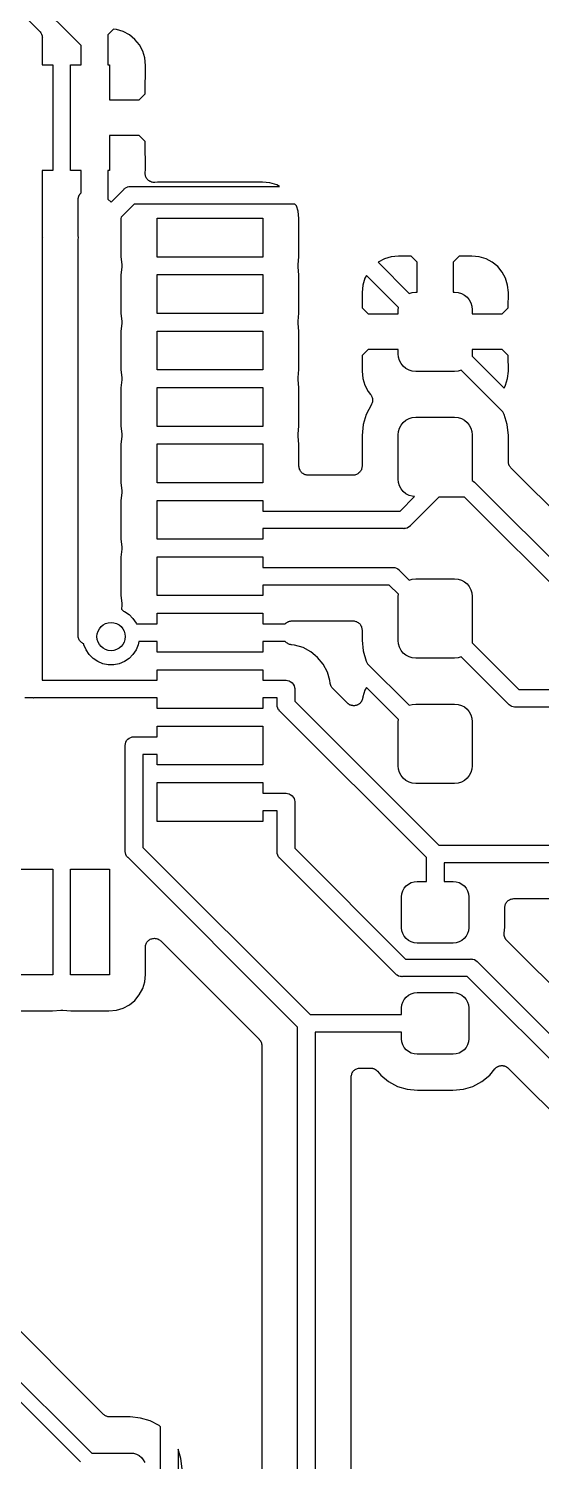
# Model space of a CAD drawing. Extents: x 123.4 to 173.6, y -130.1 to -79.9.
# Drawn here: x 148.58 to 155.84, y -118.34 to -98.04 of the extents above; entities that cross this region are included whole.
import ezdxf

# ---------------------------------------------------------------- set-up
doc = ezdxf.new("R2010")
doc.units = 0
doc.header["$MEASUREMENT"] = 0
doc.layers.add('BLACK', color=7, linetype='CONTINUOUS')

msp = doc.modelspace()

# ---------------------------------------------------------------- linework, layer by layer
at = {"layer": 'BLACK', "linetype": 'CONTINUOUS'}
for p, q in [((147.498, -96.8345), (148.736, -98.0728)), ((149.327, -98.2765), (148.609, -97.5583)), ((148.736, -98.0728), (148.741, -98.0767)), ((148.741, -98.0767), (148.745, -98.0814)), ((149.786, -98.0465), (149.706, -98.1264)), ((149.83, -98.0502), (149.786, -98.0465)), ((149.925, -98.0794), (149.83, -98.0502)), ((150.013, -98.127), (149.925, -98.0794)), ((148.745, -98.0814), (148.756, -98.0957)), ((148.756, -98.0957), (148.766, -98.1145)), ((148.766, -98.1145), (148.768, -98.1174)), ((148.768, -98.1174), (148.775, -98.141)), ((148.775, -98.141), (148.777, -98.1594)), ((148.777, -98.1594), (148.777, -98.1594)), ((148.777, -98.1594), (148.778, -98.1655)), ((148.778, -98.1655), (148.777, -98.1716)), ((148.777, -98.1716), (148.777, -98.55)), ((149.327, -98.55), (149.327, -98.2765)), ((149.706, -98.1264), (149.706, -98.55)), ((150.09, -98.1909), (150.013, -98.127)), ((150.153, -98.2685), (150.09, -98.1909)), ((150.2, -98.357), (150.153, -98.2685)), ((150.228, -98.4529), (150.2, -98.357)), ((150.238, -98.5587), (150.228, -98.4529)), ((148.777, -98.55), (148.927, -98.55)), ((148.927, -98.55), (148.927, -100.05)), ((149.177, -100.05), (149.177, -98.55)), ((149.177, -98.55), (149.327, -98.55)), ((149.706, -98.55), (149.727, -98.55)), ((149.727, -98.55), (149.727, -99.046)), ((150.235, -98.9613), (150.238, -98.5587)), ((149.727, -99.046), (150.151, -99.046)), ((150.151, -99.046), (150.235, -98.9613)), ((149.727, -99.554), (149.727, -100.05)), ((150.151, -99.554), (149.727, -99.554)), ((150.235, -99.6387), (150.151, -99.554)), ((150.238, -100.041), (150.235, -99.6387)), ((148.927, -100.05), (148.777, -100.05)), ((148.777, -100.05), (148.777, -100.994)), ((149.327, -100.05), (149.177, -100.05)), ((149.327, -100.363), (149.327, -100.05)), ((149.727, -100.05), (149.706, -100.05)), ((149.706, -100.05), (149.706, -100.453)), ((150.234, -100.079), (150.238, -100.041)), ((150.235, -100.091), (150.234, -100.079)), ((150.234, -100.103), (150.235, -100.091)), ((150.235, -100.103), (150.234, -100.103)), ((150.235, -100.104), (150.235, -100.103)), ((150.237, -100.115), (150.235, -100.104)), ((149.934, -100.316), (149.938, -100.311)), ((149.938, -100.311), (149.945, -100.306)), ((149.945, -100.306), (149.957, -100.295)), ((149.957, -100.295), (149.979, -100.284)), ((149.979, -100.284), (149.985, -100.282)), ((149.985, -100.282), (150.002, -100.276)), ((150.002, -100.276), (150.021, -100.275)), ((150.021, -100.275), (150.027, -100.274)), ((150.021, -100.275), (150.021, -100.275)), ((150.027, -100.274), (150.033, -100.275)), ((150.033, -100.275), (152.137, -100.275)), ((150.239, -100.127), (150.237, -100.115)), ((150.239, -100.128), (150.239, -100.127)), ((150.24, -100.128), (150.239, -100.128)), ((150.244, -100.139), (150.24, -100.128)), ((150.248, -100.15), (150.244, -100.139)), ((150.249, -100.15), (150.248, -100.15)), ((150.249, -100.151), (150.249, -100.15)), ((150.256, -100.161), (150.249, -100.151)), ((150.262, -100.171), (150.256, -100.161)), ((150.263, -100.172), (150.262, -100.171)), ((150.262, -100.171), (150.262, -100.171)), ((150.271, -100.18), (150.263, -100.172)), ((150.279, -100.188), (150.271, -100.18)), ((150.28, -100.189), (150.279, -100.188)), ((150.29, -100.196), (150.28, -100.189)), ((150.28, -100.189), (150.28, -100.189)), ((150.3, -100.202), (150.29, -100.196)), ((150.3, -100.203), (150.3, -100.202)), ((150.301, -100.203), (150.3, -100.203)), ((150.312, -100.207), (150.301, -100.203)), ((150.323, -100.212), (150.312, -100.207)), ((150.324, -100.212), (150.323, -100.212)), ((150.323, -100.212), (150.323, -100.212)), ((150.335, -100.215), (150.324, -100.212)), ((150.347, -100.217), (150.335, -100.215)), ((150.348, -100.217), (150.347, -100.217)), ((150.36, -100.217), (150.348, -100.217)), ((150.348, -100.217), (150.348, -100.217)), ((150.372, -100.218), (150.36, -100.217)), ((150.373, -100.217), (150.372, -100.218)), ((150.408, -100.214), (150.373, -100.217)), ((150.373, -100.217), (150.373, -100.217)), ((150.373, -100.217), (150.373, -100.217)), ((150.373, -100.217), (150.373, -100.217)), ((151.896, -100.214), (150.408, -100.214)), ((152.002, -100.224), (151.896, -100.214)), ((152.097, -100.253), (152.002, -100.224)), ((152.137, -100.275), (152.097, -100.253)), ((149.285, -100.458), (149.286, -100.453)), ((149.285, -100.46), (149.285, -100.458)), ((149.285, -100.963), (149.285, -100.46)), ((149.286, -100.447), (149.287, -100.44)), ((149.286, -100.453), (149.286, -100.447)), ((149.287, -100.44), (149.288, -100.434)), ((149.288, -100.434), (149.289, -100.428)), ((149.289, -100.428), (149.291, -100.423)), ((149.291, -100.423), (149.293, -100.417)), ((149.293, -100.417), (149.295, -100.41)), ((149.295, -100.41), (149.298, -100.405)), ((149.298, -100.405), (149.3, -100.4)), ((149.3, -100.4), (149.304, -100.394)), ((149.304, -100.394), (149.307, -100.388)), ((149.307, -100.388), (149.311, -100.384)), ((149.311, -100.384), (149.314, -100.379)), ((149.314, -100.379), (149.327, -100.363)), ((149.706, -100.453), (149.752, -100.498)), ((149.752, -100.498), (149.934, -100.316)), ((149.893, -100.71), (149.891, -100.731)), ((150.079, -100.525), (149.893, -100.71)), ((152.355, -100.525), (150.079, -100.525)), ((152.379, -100.549), (152.355, -100.525)), ((152.403, -100.625), (152.379, -100.549)), ((152.413, -100.731), (152.403, -100.625)), ((149.891, -100.731), (149.891, -101.269)), ((150.402, -101.275), (150.402, -100.725)), ((150.402, -100.725), (151.902, -100.725)), ((151.902, -100.725), (151.902, -101.275)), ((152.413, -101.269), (152.413, -100.731)), ((148.777, -100.994), (148.778, -101)), ((148.778, -101), (148.777, -101.006)), ((148.777, -101.006), (148.777, -107.275)), ((149.286, -100.968), (149.285, -100.963)), ((149.285, -100.973), (149.286, -100.968)), ((149.286, -100.975), (149.285, -100.973)), ((149.285, -101.036), (149.286, -101.03)), ((149.285, -101.037), (149.285, -101.036)), ((149.285, -106.64), (149.285, -101.037)), ((149.288, -101), (149.286, -100.975)), ((149.286, -101.025), (149.288, -101)), ((149.286, -101.03), (149.286, -101.025)), ((149.891, -101.269), (149.903, -101.387)), ((151.902, -101.275), (150.402, -101.275)), ((152.402, -101.385), (152.413, -101.269)), ((153.622, -101.3), (153.533, -101.348)), ((153.717, -101.271), (153.622, -101.3)), ((153.822, -101.261), (153.717, -101.271)), ((154.003, -101.263), (153.822, -101.261)), ((154.088, -101.348), (154.003, -101.263)), ((154.681, -101.263), (154.596, -101.348)), ((154.862, -101.261), (154.681, -101.263)), ((154.967, -101.271), (154.862, -101.261)), ((155.062, -101.3), (154.967, -101.271)), ((155.151, -101.348), (155.062, -101.3)), ((149.902, -101.415), (149.891, -101.531)), ((149.891, -101.531), (149.891, -102.069)), ((149.903, -101.414), (149.902, -101.415)), ((149.903, -101.387), (149.903, -101.388)), ((149.903, -101.388), (149.903, -101.388)), ((149.903, -101.388), (149.903, -101.389)), ((149.903, -101.389), (149.903, -101.401)), ((149.903, -101.401), (149.903, -101.413)), ((149.903, -101.413), (149.903, -101.413)), ((149.903, -101.413), (149.903, -101.414)), ((150.402, -102.075), (150.402, -101.525)), ((150.402, -101.525), (151.902, -101.525)), ((151.902, -101.525), (151.902, -102.075)), ((152.401, -101.386), (152.402, -101.385)), ((152.401, -101.387), (152.401, -101.386)), ((152.401, -101.399), (152.401, -101.387)), ((152.401, -101.387), (152.401, -101.387)), ((152.401, -101.411), (152.401, -101.399)), ((152.401, -101.412), (152.401, -101.411)), ((152.401, -101.413), (152.401, -101.412)), ((152.401, -101.412), (152.401, -101.412)), ((152.413, -101.531), (152.401, -101.413)), ((152.413, -102.069), (152.413, -101.531)), ((153.533, -101.348), (153.533, -101.348)), ((153.533, -101.348), (153.974, -101.79)), ((154.088, -101.772), (154.088, -101.348)), ((154.596, -101.348), (154.596, -101.772)), ((155.228, -101.411), (155.151, -101.348)), ((155.291, -101.488), (155.228, -101.411)), ((155.339, -101.577), (155.291, -101.488)), ((153.316, -101.672), (153.306, -101.778)), ((153.345, -101.577), (153.316, -101.672)), ((153.367, -101.536), (153.345, -101.577)), ((153.82, -101.989), (153.367, -101.536)), ((155.368, -101.672), (155.339, -101.577)), ((155.378, -101.778), (155.368, -101.672)), ((153.306, -101.778), (153.308, -101.996)), ((153.974, -101.79), (154.018, -101.777)), ((154.018, -101.777), (154.067, -101.772)), ((154.067, -101.772), (154.088, -101.772)), ((154.596, -101.772), (154.617, -101.772)), ((154.617, -101.772), (154.666, -101.777)), ((154.666, -101.777), (154.713, -101.791)), ((154.713, -101.791), (154.756, -101.814)), ((154.756, -101.814), (154.794, -101.845)), ((154.794, -101.845), (154.825, -101.883)), ((154.825, -101.883), (154.848, -101.926)), ((154.848, -101.926), (154.862, -101.973)), ((155.376, -101.996), (155.378, -101.778)), ((149.891, -102.069), (149.903, -102.187)), ((151.902, -102.075), (150.402, -102.075)), ((152.402, -102.185), (152.413, -102.069)), ((153.308, -101.996), (153.393, -102.081)), ((153.393, -102.081), (153.817, -102.081)), ((153.817, -102.022), (153.82, -101.989)), ((153.817, -102.081), (153.817, -102.022)), ((154.862, -101.973), (154.867, -102.022)), ((154.867, -102.022), (154.867, -102.081)), ((154.867, -102.081), (155.291, -102.081)), ((155.291, -102.081), (155.376, -101.996)), ((149.902, -102.215), (149.891, -102.331)), ((149.891, -102.331), (149.891, -102.869)), ((149.903, -102.214), (149.902, -102.215)), ((149.903, -102.187), (149.903, -102.188)), ((149.903, -102.188), (149.903, -102.188)), ((149.903, -102.188), (149.903, -102.189)), ((149.903, -102.189), (149.903, -102.201)), ((149.903, -102.201), (149.903, -102.213)), ((149.903, -102.213), (149.903, -102.213)), ((149.903, -102.213), (149.903, -102.214)), ((150.402, -102.875), (150.402, -102.325)), ((150.402, -102.325), (151.902, -102.325)), ((151.902, -102.325), (151.902, -102.875)), ((152.401, -102.186), (152.402, -102.185)), ((152.401, -102.187), (152.401, -102.186)), ((152.401, -102.199), (152.401, -102.187)), ((152.401, -102.187), (152.401, -102.187)), ((152.401, -102.211), (152.401, -102.199)), ((152.401, -102.212), (152.401, -102.211)), ((152.401, -102.213), (152.401, -102.212)), ((152.401, -102.212), (152.401, -102.212)), ((152.413, -102.331), (152.401, -102.213)), ((152.413, -102.869), (152.413, -102.331)), ((153.308, -102.673), (153.306, -102.891)), ((153.393, -102.588), (153.308, -102.673)), ((153.817, -102.588), (153.393, -102.588)), ((153.817, -102.647), (153.817, -102.588)), ((153.822, -102.696), (153.817, -102.647)), ((153.836, -102.743), (153.822, -102.696)), ((153.859, -102.786), (153.836, -102.743)), ((154.867, -102.647), (154.864, -102.68)), ((154.864, -102.68), (155.317, -103.133)), ((154.867, -102.588), (154.867, -102.647)), ((155.291, -102.588), (154.867, -102.588)), ((155.376, -102.673), (155.291, -102.588)), ((155.378, -102.891), (155.376, -102.673)), ((149.891, -102.869), (149.903, -102.987)), ((151.902, -102.875), (150.402, -102.875)), ((152.402, -102.985), (152.413, -102.869)), ((153.306, -102.891), (153.316, -102.997)), ((153.89, -102.824), (153.859, -102.786)), ((153.928, -102.855), (153.89, -102.824)), ((153.971, -102.878), (153.928, -102.855)), ((154.018, -102.892), (153.971, -102.878)), ((154.067, -102.897), (154.018, -102.892)), ((154.617, -102.897), (154.067, -102.897)), ((154.666, -102.892), (154.617, -102.897)), ((154.71, -102.879), (154.666, -102.892)), ((155.3, -103.469), (154.71, -102.879)), ((155.368, -102.997), (155.378, -102.891)), ((149.902, -103.015), (149.891, -103.131)), ((149.891, -103.131), (149.891, -103.669)), ((149.903, -103.014), (149.902, -103.015)), ((149.903, -102.987), (149.903, -102.988)), ((149.903, -102.988), (149.903, -102.988)), ((149.903, -102.988), (149.903, -102.989)), ((149.903, -102.989), (149.903, -103.001)), ((149.903, -103.001), (149.903, -103.013)), ((149.903, -103.013), (149.903, -103.013)), ((149.903, -103.013), (149.903, -103.014)), ((150.402, -103.675), (150.402, -103.125)), ((150.402, -103.125), (151.902, -103.125)), ((151.902, -103.125), (151.902, -103.675)), ((152.401, -102.986), (152.402, -102.985)), ((152.401, -102.987), (152.401, -102.986)), ((152.401, -102.999), (152.401, -102.987)), ((152.401, -102.987), (152.401, -102.987)), ((152.401, -103.011), (152.401, -102.999)), ((152.401, -103.012), (152.401, -103.011)), ((152.401, -103.013), (152.401, -103.012)), ((152.401, -103.012), (152.401, -103.012)), ((152.413, -103.131), (152.401, -103.013)), ((152.413, -103.669), (152.413, -103.131)), ((153.316, -102.997), (153.345, -103.092)), ((153.345, -103.092), (153.393, -103.181)), ((155.317, -103.133), (155.339, -103.092)), ((155.339, -103.092), (155.368, -102.997)), ((153.393, -103.181), (153.427, -103.223)), ((153.427, -103.223), (153.428, -103.223)), ((153.428, -103.223), (153.428, -103.223)), ((153.428, -103.223), (153.428, -103.223)), ((153.428, -103.223), (153.428, -103.224)), ((153.428, -103.224), (153.435, -103.234)), ((153.435, -103.234), (153.441, -103.244)), ((153.441, -103.244), (153.441, -103.244)), ((153.441, -103.244), (153.442, -103.245)), ((153.445, -103.352), (153.441, -103.363)), ((153.442, -103.245), (153.446, -103.256)), ((153.45, -103.341), (153.445, -103.352)), ((153.446, -103.256), (153.451, -103.267)), ((153.453, -103.329), (153.45, -103.34)), ((153.45, -103.34), (153.45, -103.341)), ((153.45, -103.341), (153.45, -103.341)), ((153.451, -103.267), (153.451, -103.267)), ((153.451, -103.267), (153.451, -103.268)), ((153.451, -103.268), (153.453, -103.279)), ((153.453, -103.279), (153.455, -103.291)), ((153.455, -103.317), (153.453, -103.329)), ((153.455, -103.291), (153.455, -103.292)), ((153.455, -103.292), (153.455, -103.292)), ((153.455, -103.292), (153.455, -103.304)), ((153.455, -103.304), (153.455, -103.316)), ((153.455, -103.316), (153.455, -103.316)), ((153.455, -103.316), (153.455, -103.317)), ((153.364, -103.506), (153.321, -103.649)), ((153.44, -103.365), (153.364, -103.506)), ((153.441, -103.364), (153.44, -103.364)), ((153.44, -103.364), (153.44, -103.365)), ((153.441, -103.363), (153.441, -103.364)), ((153.971, -103.566), (154.018, -103.552)), ((154.018, -103.552), (154.067, -103.547)), ((154.067, -103.547), (154.617, -103.547)), ((154.617, -103.547), (154.666, -103.552)), ((154.666, -103.552), (154.713, -103.566)), ((155.32, -103.506), (155.3, -103.469)), ((155.363, -103.649), (155.32, -103.506)), ((149.891, -103.669), (149.903, -103.787)), ((151.902, -103.675), (150.402, -103.675)), ((152.402, -103.785), (152.413, -103.669)), ((153.321, -103.649), (153.306, -103.803)), ((153.817, -103.797), (153.822, -103.748)), ((153.822, -103.748), (153.836, -103.701)), ((153.836, -103.701), (153.859, -103.658)), ((153.859, -103.658), (153.89, -103.62)), ((153.89, -103.62), (153.928, -103.589)), ((153.928, -103.589), (153.971, -103.566)), ((154.713, -103.566), (154.756, -103.589)), ((154.756, -103.589), (154.794, -103.62)), ((154.794, -103.62), (154.825, -103.658)), ((154.825, -103.658), (154.848, -103.701)), ((154.848, -103.701), (154.862, -103.748)), ((154.862, -103.748), (154.867, -103.797)), ((155.378, -103.803), (155.363, -103.649)), ((149.902, -103.815), (149.891, -103.931)), ((149.891, -103.931), (149.891, -104.469)), ((149.903, -103.814), (149.902, -103.815)), ((149.903, -103.787), (149.903, -103.788)), ((149.903, -103.788), (149.903, -103.788)), ((149.903, -103.788), (149.903, -103.789)), ((149.903, -103.789), (149.903, -103.801)), ((149.903, -103.801), (149.903, -103.813)), ((149.903, -103.813), (149.903, -103.813)), ((149.903, -103.813), (149.903, -103.814)), ((150.402, -104.475), (150.402, -103.925)), ((150.402, -103.925), (151.902, -103.925)), ((151.902, -103.925), (151.902, -104.475)), ((152.401, -103.786), (152.402, -103.785)), ((152.401, -103.787), (152.401, -103.786)), ((152.401, -103.799), (152.401, -103.787)), ((152.401, -103.787), (152.401, -103.787)), ((152.401, -103.811), (152.401, -103.799)), ((152.401, -103.812), (152.401, -103.811)), ((152.401, -103.813), (152.401, -103.812)), ((152.401, -103.812), (152.401, -103.812)), ((152.413, -103.931), (152.401, -103.813)), ((152.413, -104.24), (152.413, -103.931)), ((153.306, -103.803), (153.306, -104.24)), ((153.817, -104.422), (153.817, -103.797)), ((154.867, -103.797), (154.867, -104.422)), ((155.378, -104.175), (155.378, -103.803)), ((152.414, -104.252), (152.413, -104.24)), ((152.415, -104.264), (152.414, -104.252)), ((152.415, -104.265), (152.415, -104.264)), ((152.415, -104.264), (152.415, -104.264)), ((152.419, -104.276), (152.415, -104.265)), ((152.422, -104.288), (152.419, -104.276)), ((152.423, -104.288), (152.422, -104.288)), ((152.428, -104.299), (152.423, -104.288)), ((152.423, -104.288), (152.423, -104.288)), ((152.434, -104.31), (152.428, -104.299)), ((152.442, -104.32), (152.434, -104.31)), ((152.434, -104.31), (152.434, -104.31)), ((152.434, -104.31), (152.434, -104.31)), ((152.449, -104.329), (152.442, -104.32)), ((152.45, -104.329), (152.449, -104.329)), ((152.459, -104.337), (152.45, -104.329)), ((152.45, -104.329), (152.45, -104.329)), ((152.468, -104.345), (152.459, -104.337)), ((152.469, -104.345), (152.468, -104.345)), ((152.48, -104.351), (152.469, -104.345)), ((152.469, -104.345), (152.469, -104.345)), ((152.49, -104.357), (152.48, -104.351)), ((152.491, -104.357), (152.49, -104.357)), ((152.49, -104.357), (152.49, -104.357)), ((152.502, -104.361), (152.491, -104.357)), ((152.514, -104.364), (152.502, -104.361)), ((152.515, -104.364), (152.514, -104.364)), ((152.514, -104.364), (152.514, -104.364)), ((152.526, -104.366), (152.515, -104.364)), ((152.538, -104.367), (152.526, -104.366)), ((152.539, -104.367), (152.538, -104.367)), ((152.54, -104.367), (152.539, -104.367)), ((152.539, -104.367), (152.539, -104.367)), ((152.539, -104.367), (152.539, -104.367)), ((153.179, -104.367), (152.54, -104.367)), ((153.191, -104.366), (153.179, -104.367)), ((153.203, -104.365), (153.191, -104.366)), ((153.204, -104.365), (153.203, -104.365)), ((153.203, -104.365), (153.203, -104.365)), ((153.215, -104.361), (153.204, -104.365)), ((153.227, -104.358), (153.215, -104.361)), ((153.238, -104.352), (153.227, -104.357)), ((153.227, -104.357), (153.227, -104.358)), ((153.227, -104.358), (153.227, -104.358)), ((153.248, -104.346), (153.238, -104.352)), ((153.249, -104.346), (153.248, -104.346)), ((153.258, -104.338), (153.249, -104.346)), ((153.249, -104.346), (153.249, -104.346)), ((153.268, -104.331), (153.258, -104.338)), ((153.276, -104.321), (153.268, -104.33)), ((153.268, -104.33), (153.268, -104.33)), ((153.268, -104.33), (153.268, -104.331)), ((153.284, -104.312), (153.276, -104.321)), ((153.29, -104.3), (153.284, -104.311)), ((153.284, -104.311), (153.284, -104.311)), ((153.284, -104.311), (153.284, -104.312)), ((153.296, -104.29), (153.29, -104.3)), ((153.3, -104.278), (153.296, -104.289)), ((153.296, -104.289), (153.296, -104.29)), ((153.296, -104.29), (153.296, -104.29)), ((153.303, -104.266), (153.3, -104.278)), ((153.305, -104.254), (153.303, -104.266)), ((153.303, -104.266), (153.303, -104.266)), ((153.303, -104.266), (153.303, -104.266)), ((153.306, -104.242), (153.305, -104.254)), ((153.306, -104.24), (153.306, -104.241)), ((153.306, -104.241), (153.306, -104.241)), ((153.306, -104.241), (153.306, -104.241)), ((153.306, -104.241), (153.306, -104.242)), ((155.379, -104.187), (155.378, -104.175)), ((155.38, -104.198), (155.379, -104.187)), ((155.38, -104.199), (155.38, -104.198)), ((155.38, -104.2), (155.38, -104.199)), ((155.384, -104.211), (155.38, -104.2)), ((155.387, -104.222), (155.384, -104.211)), ((155.387, -104.223), (155.387, -104.222)), ((155.388, -104.223), (155.387, -104.223)), ((155.393, -104.234), (155.388, -104.223)), ((155.399, -104.244), (155.393, -104.234)), ((155.399, -104.245), (155.399, -104.244)), ((155.407, -104.254), (155.399, -104.245)), ((155.399, -104.245), (155.399, -104.245)), ((155.414, -104.264), (155.407, -104.254)), ((155.415, -104.265), (155.414, -104.264)), ((156.195, -105.044), (155.415, -104.265)), ((155.415, -104.265), (155.415, -104.265)), ((155.415, -104.265), (155.415, -104.265)), ((155.415, -104.265), (155.415, -104.265)), ((149.891, -104.469), (149.903, -104.587)), ((151.902, -104.475), (150.402, -104.475)), ((153.822, -104.471), (153.817, -104.422)), ((153.836, -104.518), (153.822, -104.471)), ((153.859, -104.561), (153.836, -104.518)), ((153.89, -104.599), (153.859, -104.561)), ((154.867, -104.422), (154.865, -104.442)), ((154.865, -104.442), (154.88, -104.45)), ((154.88, -104.45), (154.899, -104.466)), ((154.899, -104.466), (154.903, -104.471)), ((154.903, -104.471), (156.648, -106.216)), ((149.902, -104.615), (149.891, -104.731)), ((149.891, -104.731), (149.891, -105.269)), ((149.903, -104.614), (149.902, -104.615)), ((149.903, -104.587), (149.903, -104.588)), ((149.903, -104.588), (149.903, -104.588)), ((149.903, -104.588), (149.903, -104.589)), ((149.903, -104.589), (149.903, -104.601)), ((149.903, -104.601), (149.903, -104.613)), ((149.903, -104.613), (149.903, -104.613)), ((149.903, -104.613), (149.903, -104.614)), ((150.402, -105.275), (150.402, -104.725)), ((150.402, -104.725), (151.902, -104.725)), ((151.902, -104.725), (151.902, -104.875)), ((153.845, -104.875), (154.05, -104.67)), ((153.928, -104.63), (153.89, -104.599)), ((153.971, -104.653), (153.928, -104.63)), ((154.018, -104.667), (153.971, -104.653)), ((154.394, -104.68), (153.989, -105.084)), ((154.05, -104.67), (154.018, -104.667)), ((154.758, -104.68), (154.394, -104.68)), ((156.504, -106.426), (154.758, -104.68)), ((151.902, -104.875), (153.845, -104.875)), ((153.891, -105.125), (151.902, -105.125)), ((151.902, -105.125), (151.902, -105.275)), ((153.897, -105.126), (153.891, -105.125)), ((153.903, -105.125), (153.897, -105.126)), ((153.921, -105.123), (153.903, -105.125)), ((153.903, -105.125), (153.903, -105.125)), ((153.945, -105.116), (153.921, -105.123)), ((153.966, -105.104), (153.945, -105.116)), ((153.986, -105.089), (153.966, -105.104)), ((153.989, -105.084), (153.986, -105.089)), ((149.891, -105.269), (149.903, -105.387)), ((149.903, -105.387), (149.903, -105.388)), ((149.903, -105.388), (149.903, -105.388)), ((149.903, -105.388), (149.903, -105.389)), ((149.903, -105.389), (149.903, -105.401)), ((151.902, -105.275), (150.402, -105.275)), ((149.902, -105.415), (149.891, -105.531)), ((149.891, -105.531), (149.891, -106.069)), ((149.903, -105.414), (149.902, -105.415)), ((149.903, -105.401), (149.903, -105.413)), ((149.903, -105.413), (149.903, -105.413)), ((149.903, -105.413), (149.903, -105.414)), ((150.402, -106.075), (150.402, -105.525)), ((150.402, -105.525), (151.902, -105.525)), ((151.902, -105.525), (151.902, -105.675)), ((151.902, -105.675), (153.737, -105.675)), ((153.737, -105.675), (153.743, -105.674)), ((153.743, -105.674), (153.75, -105.675)), ((153.75, -105.675), (153.75, -105.675)), ((153.75, -105.675), (153.768, -105.677)), ((153.768, -105.677), (153.792, -105.684)), ((153.792, -105.684), (153.813, -105.696)), ((153.813, -105.696), (153.832, -105.711)), ((153.832, -105.711), (153.836, -105.716)), ((153.836, -105.716), (153.974, -105.854)), ((153.692, -105.925), (151.902, -105.925)), ((151.902, -105.925), (151.902, -106.075)), ((153.82, -106.053), (153.692, -105.925)), ((153.974, -105.854), (154.018, -105.841)), ((154.018, -105.841), (154.067, -105.836)), ((154.067, -105.836), (154.617, -105.836)), ((154.617, -105.836), (154.666, -105.841)), ((154.666, -105.841), (154.713, -105.855)), ((154.713, -105.855), (154.756, -105.878)), ((154.756, -105.878), (154.794, -105.909)), ((154.794, -105.909), (154.825, -105.947)), ((154.825, -105.947), (154.848, -105.99)), ((154.848, -105.99), (154.862, -106.037)), ((149.891, -106.069), (149.902, -106.184)), ((149.902, -106.184), (149.903, -106.187)), ((149.903, -106.187), (149.903, -106.188)), ((149.903, -106.188), (149.903, -106.19)), ((149.903, -106.19), (149.903, -106.201)), ((149.903, -106.201), (149.903, -106.211)), ((151.902, -106.075), (150.402, -106.075)), ((153.817, -106.086), (153.82, -106.053)), ((153.817, -106.711), (153.817, -106.086)), ((154.862, -106.037), (154.867, -106.086)), ((154.867, -106.086), (154.867, -106.711)), ((149.903, -106.211), (149.898, -106.266)), ((149.898, -106.266), (149.927, -106.295)), ((149.927, -106.295), (149.941, -106.301)), ((149.941, -106.301), (150.007, -106.344)), ((150.007, -106.344), (150.062, -106.4)), ((150.062, -106.4), (150.106, -106.466)), ((150.402, -106.475), (150.402, -106.325)), ((150.402, -106.325), (151.902, -106.325)), ((151.902, -106.325), (151.902, -106.475)), ((150.106, -106.466), (150.11, -106.475)), ((150.11, -106.475), (150.402, -106.475)), ((151.902, -106.475), (152.215, -106.475)), ((152.215, -106.475), (152.231, -106.462)), ((152.231, -106.462), (152.233, -106.461)), ((152.233, -106.461), (152.237, -106.458)), ((152.237, -106.458), (152.242, -106.454)), ((152.242, -106.454), (152.248, -106.451)), ((152.248, -106.451), (152.254, -106.447)), ((152.254, -106.447), (152.259, -106.445)), ((152.259, -106.445), (152.264, -106.443)), ((152.264, -106.443), (152.27, -106.441)), ((152.27, -106.441), (152.277, -106.438)), ((152.277, -106.438), (152.282, -106.437)), ((152.282, -106.437), (152.287, -106.435)), ((152.287, -106.435), (152.294, -106.435)), ((152.294, -106.435), (152.301, -106.433)), ((152.301, -106.433), (152.306, -106.434)), ((152.306, -106.434), (152.312, -106.433)), ((152.312, -106.433), (153.179, -106.433)), ((153.179, -106.433), (153.18, -106.433)), ((153.18, -106.433), (153.18, -106.433)), ((153.18, -106.433), (153.18, -106.433)), ((153.18, -106.433), (153.181, -106.433)), ((153.181, -106.433), (153.193, -106.434)), ((153.193, -106.434), (153.204, -106.436)), ((153.204, -106.436), (153.205, -106.436)), ((153.205, -106.436), (153.205, -106.436)), ((153.205, -106.436), (153.217, -106.439)), ((153.217, -106.439), (153.228, -106.443)), ((153.228, -106.443), (153.229, -106.443)), ((153.229, -106.443), (153.229, -106.443)), ((153.229, -106.443), (153.239, -106.449)), ((153.239, -106.449), (153.25, -106.455)), ((153.25, -106.455), (153.25, -106.455)), ((153.25, -106.455), (153.251, -106.455)), ((153.251, -106.455), (153.26, -106.463)), ((153.26, -106.463), (153.269, -106.471)), ((153.269, -106.471), (153.269, -106.471)), ((153.269, -106.471), (153.27, -106.471)), ((153.27, -106.471), (153.277, -106.48)), ((153.277, -106.48), (153.285, -106.49)), ((153.285, -106.49), (153.285, -106.49)), ((153.285, -106.49), (153.285, -106.49)), ((153.285, -106.49), (153.291, -106.501)), ((153.291, -106.501), (153.296, -106.512)), ((153.296, -106.512), (153.296, -106.512)), ((153.296, -106.512), (153.297, -106.512)), ((153.297, -106.512), (153.3, -106.524)), ((153.3, -106.524), (153.304, -106.535)), ((153.304, -106.535), (153.304, -106.536)), ((153.304, -106.536), (153.304, -106.536)), ((153.304, -106.536), (153.305, -106.548)), ((153.305, -106.548), (153.306, -106.56)), ((153.306, -106.56), (153.306, -106.705)), ((149.286, -106.652), (149.285, -106.64)), ((149.287, -106.664), (149.286, -106.652)), ((149.287, -106.665), (149.287, -106.664)), ((149.287, -106.664), (149.287, -106.664)), ((149.291, -106.676), (149.287, -106.665)), ((149.294, -106.688), (149.291, -106.676)), ((149.295, -106.688), (149.294, -106.688)), ((149.294, -106.688), (149.294, -106.688)), ((149.3, -106.699), (149.295, -106.688)), ((149.306, -106.71), (149.3, -106.699)), ((149.314, -106.72), (149.306, -106.71)), ((149.306, -106.71), (149.306, -106.71)), ((149.306, -106.71), (149.306, -106.71)), ((149.321, -106.729), (149.314, -106.72)), ((149.322, -106.729), (149.321, -106.729)), ((149.331, -106.737), (149.322, -106.729)), ((149.322, -106.729), (149.322, -106.729)), ((149.34, -106.745), (149.331, -106.737)), ((149.341, -106.745), (149.34, -106.745)), ((149.352, -106.751), (149.341, -106.745)), ((149.341, -106.745), (149.341, -106.745)), ((149.362, -106.757), (149.352, -106.751)), ((149.363, -106.757), (149.362, -106.757)), ((149.362, -106.757), (149.362, -106.757)), ((149.364, -106.757), (149.363, -106.757)), ((149.367, -106.772), (149.364, -106.757)), ((149.397, -106.844), (149.367, -106.772)), ((150.136, -106.772), (150.106, -106.844)), ((150.146, -106.725), (150.136, -106.772)), ((150.402, -106.725), (150.146, -106.725)), ((150.402, -106.875), (150.402, -106.725)), ((152.215, -106.725), (151.902, -106.725)), ((151.902, -106.725), (151.902, -106.875)), ((152.238, -106.743), (152.215, -106.725)), ((152.248, -106.75), (152.238, -106.743)), ((152.257, -106.757), (152.248, -106.75)), ((152.258, -106.757), (152.257, -106.757)), ((152.269, -106.762), (152.258, -106.757)), ((152.258, -106.757), (152.258, -106.757)), ((152.28, -106.766), (152.269, -106.762)), ((152.281, -106.766), (152.28, -106.766)), ((152.281, -106.767), (152.281, -106.766)), ((152.293, -106.769), (152.281, -106.767)), ((152.304, -106.772), (152.293, -106.769)), ((152.306, -106.772), (152.304, -106.772)), ((152.351, -106.776), (152.306, -106.772)), ((152.306, -106.772), (152.306, -106.772)), ((152.306, -106.772), (152.306, -106.772)), ((152.306, -106.772), (152.306, -106.772)), ((152.471, -106.812), (152.351, -106.776)), ((152.581, -106.871), (152.471, -106.812)), ((153.306, -106.705), (153.321, -106.859)), ((153.822, -106.76), (153.817, -106.711)), ((153.836, -106.807), (153.822, -106.76)), ((153.859, -106.85), (153.836, -106.807)), ((154.867, -106.711), (154.864, -106.744)), ((154.864, -106.744), (155.525, -107.404)), ((149.441, -106.91), (149.397, -106.844)), ((149.497, -106.966), (149.441, -106.91)), ((149.562, -107.009), (149.497, -106.966)), ((149.635, -107.04), (149.562, -107.009)), ((149.941, -107.009), (149.868, -107.04)), ((150.007, -106.966), (149.941, -107.009)), ((150.062, -106.91), (150.007, -106.966)), ((150.106, -106.844), (150.062, -106.91)), ((151.902, -106.875), (150.402, -106.875)), ((152.643, -106.922), (152.581, -106.871)), ((152.677, -106.95), (152.643, -106.922)), ((152.756, -107.047), (152.677, -106.95)), ((153.321, -106.859), (153.364, -107.002)), ((153.364, -107.002), (153.384, -107.039)), ((153.89, -106.888), (153.859, -106.85)), ((153.928, -106.919), (153.89, -106.888)), ((153.971, -106.942), (153.928, -106.919)), ((154.018, -106.956), (153.971, -106.942)), ((154.067, -106.961), (154.018, -106.956)), ((154.617, -106.961), (154.067, -106.961)), ((154.666, -106.956), (154.617, -106.961)), ((154.71, -106.943), (154.666, -106.956)), ((155.38, -107.613), (154.71, -106.943)), ((149.712, -107.055), (149.635, -107.04)), ((149.791, -107.055), (149.712, -107.055)), ((149.868, -107.04), (149.791, -107.055)), ((150.402, -107.275), (150.402, -107.125)), ((150.402, -107.125), (151.902, -107.125)), ((151.902, -107.125), (151.902, -107.275)), ((152.815, -107.157), (152.756, -107.047)), ((152.851, -107.276), (152.815, -107.157)), ((153.384, -107.039), (153.974, -107.629)), ((148.777, -107.275), (150.402, -107.275)), ((151.902, -107.275), (152.221, -107.275)), ((152.221, -107.275), (152.227, -107.274)), ((152.227, -107.274), (152.233, -107.275)), ((152.233, -107.275), (152.233, -107.275)), ((152.233, -107.275), (152.252, -107.277)), ((152.252, -107.277), (152.275, -107.284)), ((152.275, -107.284), (152.286, -107.29)), ((152.286, -107.29), (152.297, -107.296)), ((152.297, -107.296), (152.316, -107.311)), ((152.316, -107.311), (152.332, -107.33)), ((152.332, -107.33), (152.343, -107.352)), ((152.343, -107.352), (152.35, -107.375)), ((152.35, -107.375), (152.352, -107.39)), ((152.352, -107.39), (152.353, -107.4)), ((152.353, -107.4), (152.352, -107.406)), ((152.352, -107.406), (152.352, -107.569)), ((152.855, -107.313), (152.851, -107.276)), ((152.856, -107.318), (152.855, -107.313)), ((152.856, -107.324), (152.856, -107.318)), ((152.858, -107.33), (152.856, -107.324)), ((152.86, -107.337), (152.858, -107.33)), ((152.862, -107.342), (152.86, -107.337)), ((152.863, -107.347), (152.862, -107.342)), ((152.866, -107.354), (152.863, -107.347)), ((152.869, -107.36), (152.866, -107.354)), ((152.872, -107.365), (152.869, -107.36)), ((152.875, -107.369), (152.872, -107.365)), ((152.879, -107.375), (152.875, -107.369)), ((152.883, -107.381), (152.879, -107.375)), ((152.887, -107.384), (152.883, -107.381)), ((152.89, -107.389), (152.887, -107.384)), ((152.891, -107.39), (152.89, -107.389)), ((153.099, -107.598), (152.891, -107.39)), ((153.345, -107.416), (153.316, -107.511)), ((153.367, -107.375), (153.345, -107.416)), ((153.82, -107.828), (153.367, -107.375)), ((155.525, -107.404), (162.054, -107.404)), ((148.646, -107.525), (148.528, -107.525)), ((148.652, -107.526), (148.646, -107.525)), ((148.658, -107.525), (148.652, -107.526)), ((150.402, -107.525), (148.658, -107.525)), ((150.402, -107.675), (150.402, -107.525)), ((152.102, -107.525), (151.902, -107.525)), ((151.902, -107.525), (151.902, -107.675)), ((152.102, -107.615), (152.102, -107.525)), ((152.102, -107.621), (152.102, -107.615)), ((152.102, -107.627), (152.102, -107.621)), ((152.352, -107.569), (154.394, -109.611)), ((153.104, -107.602), (153.099, -107.598)), ((153.108, -107.606), (153.104, -107.602)), ((153.113, -107.61), (153.108, -107.606)), ((153.118, -107.614), (153.113, -107.61)), ((153.124, -107.617), (153.118, -107.614)), ((153.129, -107.62), (153.124, -107.617)), ((153.135, -107.622), (153.129, -107.62)), ((153.14, -107.625), (153.135, -107.622)), ((153.146, -107.627), (153.14, -107.625)), ((153.242, -107.623), (153.237, -107.626)), ((153.248, -107.621), (153.242, -107.623)), ((153.253, -107.617), (153.248, -107.621)), ((153.259, -107.614), (153.253, -107.617)), ((153.264, -107.61), (153.259, -107.614)), ((153.269, -107.607), (153.264, -107.61)), ((153.273, -107.603), (153.269, -107.607)), ((153.278, -107.599), (153.273, -107.603)), ((153.282, -107.594), (153.278, -107.599)), ((153.286, -107.59), (153.282, -107.594)), ((153.29, -107.585), (153.286, -107.59)), ((153.294, -107.58), (153.29, -107.585)), ((153.297, -107.574), (153.294, -107.58)), ((153.3, -107.569), (153.297, -107.574)), ((153.303, -107.563), (153.3, -107.569)), ((153.306, -107.558), (153.303, -107.563)), ((153.308, -107.552), (153.306, -107.558)), ((153.31, -107.547), (153.308, -107.552)), ((153.311, -107.54), (153.31, -107.547)), ((153.313, -107.534), (153.311, -107.54)), ((153.314, -107.528), (153.313, -107.534)), ((153.315, -107.522), (153.314, -107.528)), ((153.316, -107.511), (153.315, -107.521)), ((153.315, -107.521), (153.315, -107.522)), ((153.974, -107.629), (154.018, -107.616)), ((154.018, -107.616), (154.067, -107.611)), ((154.067, -107.611), (154.617, -107.611)), ((154.617, -107.611), (154.666, -107.616)), ((154.666, -107.616), (154.713, -107.63)), ((155.384, -107.618), (155.38, -107.613)), ((155.389, -107.622), (155.384, -107.618)), ((155.403, -107.634), (155.389, -107.622)), ((155.389, -107.622), (155.389, -107.622)), ((151.902, -107.675), (150.402, -107.675)), ((152.103, -107.635), (152.102, -107.627)), ((152.104, -107.646), (152.103, -107.635)), ((152.111, -107.669), (152.104, -107.646)), ((152.123, -107.691), (152.111, -107.669)), ((152.135, -107.705), (152.123, -107.691)), ((152.138, -107.71), (152.135, -107.705)), ((152.143, -107.714), (152.138, -107.71)), ((154.217, -109.788), (152.143, -107.714)), ((153.151, -107.629), (153.146, -107.627)), ((153.158, -107.631), (153.151, -107.629)), ((153.164, -107.633), (153.158, -107.631)), ((153.17, -107.633), (153.164, -107.633)), ((153.176, -107.634), (153.17, -107.633)), ((153.182, -107.635), (153.176, -107.634)), ((153.189, -107.635), (153.182, -107.635)), ((153.195, -107.635), (153.189, -107.635)), ((153.201, -107.635), (153.195, -107.635)), ((153.207, -107.633), (153.201, -107.635)), ((153.213, -107.633), (153.207, -107.633)), ((153.219, -107.631), (153.213, -107.633)), ((153.225, -107.63), (153.219, -107.631)), ((153.231, -107.628), (153.225, -107.63)), ((153.237, -107.626), (153.231, -107.628)), ((153.817, -107.861), (153.82, -107.828)), ((154.713, -107.63), (154.756, -107.653)), ((154.756, -107.653), (154.794, -107.684)), ((154.794, -107.684), (154.825, -107.722)), ((154.825, -107.722), (154.848, -107.765)), ((154.848, -107.765), (154.862, -107.812)), ((154.862, -107.812), (154.867, -107.861)), ((155.416, -107.641), (155.403, -107.634)), ((155.425, -107.645), (155.416, -107.641)), ((155.448, -107.653), (155.425, -107.645)), ((155.467, -107.654), (155.448, -107.653)), ((155.473, -107.655), (155.467, -107.654)), ((155.467, -107.654), (155.467, -107.654)), ((155.479, -107.654), (155.473, -107.655)), ((162.1, -107.654), (155.479, -107.654)), ((150.402, -108.075), (150.402, -107.925)), ((150.402, -107.925), (151.902, -107.925)), ((151.902, -107.925), (151.902, -108.475)), ((153.817, -108.486), (153.817, -107.861)), ((154.867, -107.861), (154.867, -108.486)), ((149.951, -108.2), (149.954, -108.175)), ((149.952, -108.206), (149.951, -108.2)), ((149.952, -109.689), (149.952, -108.206)), ((149.954, -108.175), (149.961, -108.152)), ((149.961, -108.152), (149.972, -108.13)), ((149.972, -108.13), (149.988, -108.111)), ((149.988, -108.111), (150.007, -108.096)), ((150.007, -108.096), (150.029, -108.084)), ((150.029, -108.084), (150.052, -108.077)), ((150.052, -108.077), (150.071, -108.075)), ((150.071, -108.075), (150.077, -108.074)), ((150.077, -108.074), (150.083, -108.075)), ((150.083, -108.075), (150.402, -108.075)), ((150.402, -108.325), (150.202, -108.325)), ((150.202, -108.325), (150.202, -109.643)), ((150.402, -108.475), (150.402, -108.325)), ((151.902, -108.475), (150.402, -108.475)), ((153.822, -108.535), (153.817, -108.486)), ((153.836, -108.582), (153.822, -108.535)), ((153.859, -108.625), (153.836, -108.582)), ((153.89, -108.663), (153.859, -108.625)), ((154.825, -108.625), (154.794, -108.663)), ((154.848, -108.582), (154.825, -108.625)), ((154.862, -108.535), (154.848, -108.582)), ((154.867, -108.486), (154.862, -108.535)), ((150.402, -109.275), (150.402, -108.725)), ((150.402, -108.725), (151.902, -108.725)), ((151.902, -108.725), (151.902, -108.875)), ((153.928, -108.694), (153.89, -108.663)), ((153.971, -108.717), (153.928, -108.694)), ((154.018, -108.731), (153.971, -108.717)), ((154.067, -108.736), (154.018, -108.731)), ((154.617, -108.736), (154.067, -108.736)), ((154.666, -108.731), (154.617, -108.736)), ((154.713, -108.717), (154.666, -108.731)), ((154.756, -108.694), (154.713, -108.717)), ((154.794, -108.663), (154.756, -108.694)), ((151.902, -108.875), (152.221, -108.875)), ((152.221, -108.875), (152.227, -108.874)), ((152.227, -108.874), (152.233, -108.875)), ((152.233, -108.875), (152.233, -108.875)), ((152.233, -108.875), (152.252, -108.877)), ((152.252, -108.877), (152.275, -108.884)), ((152.275, -108.884), (152.289, -108.891)), ((152.289, -108.891), (152.297, -108.896)), ((152.297, -108.896), (152.316, -108.911)), ((152.316, -108.911), (152.332, -108.93)), ((152.332, -108.93), (152.343, -108.952)), ((152.343, -108.952), (152.35, -108.975)), ((152.35, -108.975), (152.352, -108.992)), ((152.352, -108.992), (152.353, -109)), ((152.353, -109), (152.352, -109.006)), ((152.352, -109.006), (152.352, -109.654)), ((152.102, -109.125), (151.902, -109.125)), ((151.902, -109.125), (151.902, -109.275)), ((152.102, -109.7), (152.102, -109.125)), ((151.902, -109.275), (150.402, -109.275)), ((150.202, -109.643), (152.571, -112.012)), ((152.352, -109.654), (153.923, -111.225)), ((154.394, -109.611), (163.156, -109.611)), ((149.951, -109.695), (149.952, -109.689)), ((149.952, -109.701), (149.951, -109.695)), ((149.953, -109.711), (149.952, -109.701)), ((149.954, -109.719), (149.953, -109.711)), ((149.961, -109.743), (149.954, -109.719)), ((149.972, -109.765), (149.961, -109.743)), ((149.981, -109.775), (149.972, -109.765)), ((149.988, -109.784), (149.981, -109.775)), ((149.993, -109.788), (149.988, -109.784)), ((152.394, -112.189), (149.993, -109.788)), ((152.102, -109.706), (152.102, -109.7)), ((152.104, -109.73), (152.102, -109.706)), ((152.111, -109.754), (152.104, -109.73)), ((152.123, -109.775), (152.111, -109.754)), ((152.135, -109.79), (152.123, -109.775)), ((152.138, -109.795), (152.135, -109.79)), ((152.143, -109.798), (152.138, -109.795)), ((153.779, -111.434), (152.143, -109.798)), ((154.217, -110.125), (154.217, -109.788)), ((148.377, -109.95), (148.927, -109.95)), ((148.927, -109.95), (148.927, -111.45)), ((149.177, -111.45), (149.177, -109.95)), ((149.177, -109.95), (149.727, -109.95)), ((149.727, -109.95), (149.727, -111.45)), ((163.202, -109.861), (154.467, -109.861)), ((154.467, -109.861), (154.467, -110.125)), ((153.871, -110.301), (153.884, -110.26)), ((153.884, -110.26), (153.904, -110.222)), ((153.904, -110.222), (153.931, -110.189)), ((153.931, -110.189), (153.964, -110.162)), ((153.964, -110.162), (154.002, -110.142)), ((154.002, -110.142), (154.043, -110.129)), ((154.043, -110.129), (154.086, -110.125)), ((154.086, -110.125), (154.217, -110.125)), ((154.467, -110.125), (154.598, -110.125)), ((154.598, -110.125), (154.641, -110.129)), ((154.641, -110.129), (154.682, -110.142)), ((154.682, -110.142), (154.72, -110.162)), ((154.72, -110.162), (154.753, -110.189)), ((154.753, -110.189), (154.78, -110.222)), ((154.78, -110.222), (154.8, -110.26)), ((154.8, -110.26), (154.813, -110.301)), ((153.867, -110.344), (153.871, -110.301)), ((153.867, -110.781), (153.867, -110.344)), ((154.813, -110.301), (154.817, -110.344)), ((154.817, -110.344), (154.817, -110.781)), ((155.331, -110.469), (155.334, -110.458)), ((155.334, -110.458), (155.338, -110.447)), ((155.338, -110.446), (155.344, -110.435)), ((155.338, -110.447), (155.338, -110.446)), ((155.338, -110.446), (155.338, -110.446)), ((155.344, -110.435), (155.35, -110.425)), ((155.35, -110.424), (155.358, -110.415)), ((155.35, -110.425), (155.35, -110.424)), ((155.35, -110.425), (155.35, -110.425)), ((155.358, -110.415), (155.366, -110.406)), ((155.366, -110.405), (155.376, -110.398)), ((155.366, -110.406), (155.366, -110.405)), ((155.366, -110.406), (155.366, -110.406)), ((155.376, -110.398), (155.385, -110.39)), ((155.385, -110.39), (155.385, -110.39)), ((155.385, -110.39), (155.386, -110.39)), ((155.386, -110.39), (155.396, -110.384)), ((155.396, -110.384), (155.407, -110.378)), ((155.407, -110.378), (155.419, -110.375)), ((155.407, -110.378), (155.407, -110.378)), ((155.407, -110.378), (155.407, -110.378)), ((155.419, -110.375), (155.43, -110.371)), ((155.43, -110.371), (155.431, -110.371)), ((155.431, -110.371), (155.443, -110.37)), ((155.431, -110.371), (155.431, -110.371)), ((155.443, -110.37), (155.455, -110.369)), ((155.455, -110.369), (163.171, -110.369)), ((155.328, -110.494), (155.329, -110.482)), ((155.328, -110.495), (155.328, -110.494)), ((155.328, -110.496), (155.328, -110.495)), ((155.328, -110.495), (155.328, -110.495)), ((155.328, -110.495), (155.328, -110.495)), ((155.328, -110.775), (155.328, -110.496)), ((155.329, -110.482), (155.331, -110.47)), ((155.331, -110.47), (155.331, -110.469)), ((155.331, -110.47), (155.331, -110.47)), ((153.871, -110.824), (153.867, -110.781)), ((153.884, -110.865), (153.871, -110.824)), ((153.904, -110.903), (153.884, -110.865)), ((154.8, -110.865), (154.78, -110.903)), ((154.813, -110.824), (154.8, -110.865)), ((154.817, -110.781), (154.813, -110.824)), ((155.319, -110.871), (155.32, -110.866)), ((155.32, -110.878), (155.319, -110.871)), ((155.32, -110.86), (155.328, -110.775)), ((155.32, -110.866), (155.32, -110.86)), ((150.238, -111.056), (150.239, -111.044)), ((150.238, -111.057), (150.238, -111.056)), ((150.238, -111.058), (150.238, -111.057)), ((150.238, -111.057), (150.238, -111.057)), ((150.238, -111.057), (150.238, -111.057)), ((150.238, -111.444), (150.238, -111.058)), ((150.239, -111.044), (150.241, -111.032)), ((150.241, -111.032), (150.245, -111.02)), ((150.241, -111.032), (150.241, -111.032)), ((150.241, -111.032), (150.241, -111.032)), ((150.245, -111.02), (150.248, -111.008)), ((150.248, -111.008), (150.254, -110.997)), ((150.248, -111.008), (150.248, -111.008)), ((150.248, -111.008), (150.248, -111.008)), ((150.254, -110.997), (150.26, -110.987)), ((150.26, -110.986), (150.268, -110.977)), ((150.26, -110.987), (150.26, -110.986)), ((150.26, -110.987), (150.26, -110.987)), ((150.268, -110.977), (150.276, -110.968)), ((150.276, -110.967), (150.286, -110.96)), ((150.276, -110.968), (150.276, -110.967)), ((150.276, -110.968), (150.276, -110.968)), ((150.286, -110.96), (150.295, -110.952)), ((150.295, -110.952), (150.295, -110.952)), ((150.295, -110.952), (150.296, -110.952)), ((150.296, -110.952), (150.306, -110.946)), ((150.306, -110.946), (150.317, -110.94)), ((150.317, -110.94), (150.329, -110.937)), ((150.317, -110.94), (150.317, -110.94)), ((150.317, -110.94), (150.317, -110.94)), ((150.329, -110.937), (150.341, -110.933)), ((150.341, -110.933), (150.353, -110.932)), ((150.341, -110.933), (150.341, -110.933)), ((150.341, -110.933), (150.341, -110.933)), ((150.353, -110.932), (150.366, -110.931)), ((150.366, -110.931), (150.366, -110.931)), ((150.366, -110.931), (150.366, -110.931)), ((150.366, -110.931), (150.378, -110.932)), ((150.378, -110.932), (150.39, -110.934)), ((150.39, -110.934), (150.39, -110.934)), ((150.39, -110.934), (150.391, -110.934)), ((150.391, -110.934), (150.402, -110.937)), ((150.402, -110.937), (150.414, -110.941)), ((150.414, -110.941), (150.414, -110.941)), ((150.414, -110.941), (150.414, -110.941)), ((150.414, -110.941), (150.425, -110.947)), ((150.425, -110.947), (150.436, -110.953)), ((150.436, -110.953), (150.436, -110.953)), ((150.436, -110.953), (150.436, -110.953)), ((150.436, -110.953), (150.445, -110.961)), ((150.445, -110.961), (150.455, -110.968)), ((150.455, -110.968), (151.849, -112.362)), ((153.931, -110.936), (153.904, -110.903)), ((153.964, -110.963), (153.931, -110.936)), ((154.002, -110.983), (153.964, -110.963)), ((154.043, -110.996), (154.002, -110.983)), ((154.086, -111), (154.043, -110.996)), ((154.598, -111), (154.086, -111)), ((154.641, -110.996), (154.598, -111)), ((154.682, -110.983), (154.641, -110.996)), ((154.72, -110.963), (154.682, -110.983)), ((154.753, -110.936), (154.72, -110.963)), ((154.78, -110.903), (154.753, -110.936)), ((155.32, -110.885), (155.32, -110.878)), ((155.321, -110.89), (155.32, -110.885)), ((155.321, -110.896), (155.321, -110.89)), ((155.323, -110.903), (155.321, -110.896)), ((155.324, -110.909), (155.323, -110.903)), ((155.327, -110.914), (155.324, -110.909)), ((155.328, -110.92), (155.327, -110.914)), ((155.331, -110.926), (155.328, -110.92)), ((155.334, -110.932), (155.331, -110.926)), ((155.337, -110.937), (155.334, -110.932)), ((155.34, -110.942), (155.337, -110.937)), ((155.344, -110.947), (155.34, -110.942)), ((155.348, -110.953), (155.344, -110.947)), ((155.352, -110.957), (155.348, -110.953)), ((155.355, -110.961), (155.352, -110.957)), ((155.356, -110.962), (155.355, -110.961)), ((161.656, -117.262), (155.356, -110.962)), ((153.923, -111.225), (154.843, -111.225)), ((154.843, -111.225), (154.849, -111.224)), ((154.849, -111.224), (154.855, -111.225)), ((154.855, -111.225), (154.855, -111.225)), ((154.855, -111.225), (154.873, -111.227)), ((154.873, -111.227), (154.897, -111.234)), ((154.897, -111.234), (154.918, -111.246)), ((154.918, -111.246), (154.938, -111.261)), ((154.938, -111.261), (154.941, -111.266)), ((154.941, -111.266), (161.485, -117.81)), ((148.927, -111.45), (148.377, -111.45)), ((149.727, -111.45), (149.177, -111.45)), ((150.228, -111.55), (150.238, -111.444)), ((153.783, -111.439), (153.779, -111.434)), ((153.788, -111.443), (153.783, -111.439)), ((153.794, -111.448), (153.788, -111.443)), ((153.788, -111.443), (153.788, -111.443)), ((153.802, -111.454), (153.794, -111.448)), ((153.824, -111.466), (153.802, -111.454)), ((153.847, -111.473), (153.824, -111.466)), ((153.865, -111.475), (153.847, -111.473)), ((153.872, -111.476), (153.865, -111.475)), ((153.865, -111.475), (153.865, -111.475)), ((153.878, -111.475), (153.872, -111.476)), ((154.797, -111.475), (153.878, -111.475)), ((161.133, -117.811), (154.797, -111.475)), ((150.151, -111.734), (150.199, -111.645)), ((150.199, -111.645), (150.228, -111.55)), ((149.922, -111.922), (150.011, -111.874)), ((150.011, -111.874), (150.088, -111.811)), ((150.088, -111.811), (150.151, -111.734)), ((153.867, -111.919), (153.871, -111.876)), ((153.871, -111.876), (153.884, -111.835)), ((153.884, -111.835), (153.904, -111.797)), ((153.904, -111.797), (153.931, -111.764)), ((153.931, -111.764), (153.964, -111.737)), ((153.964, -111.737), (154.002, -111.717)), ((154.002, -111.717), (154.043, -111.704)), ((154.043, -111.704), (154.086, -111.7)), ((154.086, -111.7), (154.598, -111.7)), ((154.598, -111.7), (154.641, -111.704)), ((154.641, -111.704), (154.682, -111.717)), ((154.682, -111.717), (154.72, -111.737)), ((154.72, -111.737), (154.753, -111.764)), ((154.753, -111.764), (154.78, -111.797)), ((154.78, -111.797), (154.8, -111.835)), ((154.8, -111.835), (154.813, -111.876)), ((154.813, -111.876), (154.817, -111.919)), ((148.383, -111.961), (148.921, -111.961)), ((148.921, -111.961), (149.039, -111.949)), ((149.039, -111.949), (149.04, -111.949)), ((149.04, -111.949), (149.04, -111.949)), ((149.04, -111.949), (149.041, -111.949)), ((149.041, -111.949), (149.053, -111.949)), ((149.053, -111.949), (149.065, -111.949)), ((149.065, -111.949), (149.065, -111.949)), ((149.065, -111.949), (149.066, -111.949)), ((149.066, -111.949), (149.067, -111.95)), ((149.067, -111.95), (149.183, -111.961)), ((149.183, -111.961), (149.721, -111.961)), ((149.721, -111.961), (149.827, -111.951)), ((149.827, -111.951), (149.922, -111.922)), ((152.571, -112.012), (153.867, -112.012)), ((153.867, -112.012), (153.867, -111.919)), ((154.817, -111.919), (154.817, -112.356)), ((152.394, -121.608), (152.394, -112.189)), ((153.867, -112.262), (152.644, -112.262)), ((152.644, -112.262), (152.644, -121.653)), ((153.867, -112.356), (153.867, -112.262)), ((149.644, -117.679), (144.337, -112.373)), ((151.849, -112.362), (151.849, -112.363)), ((151.849, -112.363), (151.849, -112.363)), ((151.849, -112.363), (151.849, -112.363)), ((151.849, -112.363), (151.85, -112.364)), ((151.85, -112.364), (151.858, -112.373)), ((151.858, -112.373), (151.865, -112.382)), ((151.865, -112.382), (151.865, -112.383)), ((151.865, -112.383), (151.866, -112.383)), ((151.866, -112.383), (151.871, -112.394)), ((151.871, -112.394), (151.877, -112.404)), ((151.877, -112.404), (151.877, -112.405)), ((151.877, -112.405), (151.877, -112.405)), ((151.877, -112.405), (151.88, -112.416)), ((151.88, -112.416), (151.884, -112.428)), ((151.884, -112.428), (151.884, -112.428)), ((151.884, -112.428), (151.884, -112.429)), ((151.884, -112.429), (151.885, -112.441)), ((151.885, -112.441), (151.886, -112.452)), ((151.886, -112.452), (151.886, -121.344)), ((153.871, -112.399), (153.867, -112.356)), ((153.884, -112.44), (153.871, -112.399)), ((153.904, -112.478), (153.884, -112.44)), ((153.931, -112.511), (153.904, -112.478)), ((154.78, -112.478), (154.753, -112.511)), ((154.8, -112.44), (154.78, -112.478)), ((154.813, -112.399), (154.8, -112.44)), ((154.817, -112.356), (154.813, -112.399)), ((149.317, -118.353), (143.61, -112.646)), ((143.777, -112.531), (149.477, -118.231)), ((153.964, -112.538), (153.931, -112.511)), ((154.002, -112.558), (153.964, -112.538)), ((154.043, -112.571), (154.002, -112.558)), ((154.086, -112.575), (154.043, -112.571)), ((154.598, -112.575), (154.086, -112.575)), ((154.641, -112.571), (154.598, -112.575)), ((154.682, -112.558), (154.641, -112.571)), ((154.72, -112.538), (154.682, -112.558)), ((154.753, -112.511), (154.72, -112.538)), ((153.152, -112.896), (153.154, -112.884)), ((153.152, -112.897), (153.152, -112.896)), ((153.152, -121.622), (153.152, -112.897)), ((153.152, -112.897), (153.152, -112.897)), ((153.152, -112.897), (153.152, -112.897)), ((153.152, -112.897), (153.152, -112.897)), ((153.154, -112.884), (153.155, -112.872)), ((153.155, -112.871), (153.159, -112.86)), ((153.155, -112.872), (153.155, -112.871)), ((153.155, -112.872), (153.155, -112.872)), ((153.159, -112.86), (153.162, -112.848)), ((153.162, -112.848), (153.163, -112.847)), ((153.162, -112.848), (153.162, -112.848)), ((153.163, -112.847), (153.168, -112.837)), ((153.168, -112.837), (153.174, -112.826)), ((153.174, -112.826), (153.174, -112.826)), ((153.174, -112.826), (153.175, -112.826)), ((153.175, -112.826), (153.182, -112.817)), ((153.182, -112.817), (153.19, -112.807)), ((153.19, -112.807), (153.2, -112.799)), ((153.19, -112.807), (153.19, -112.807)), ((153.19, -112.807), (153.19, -112.807)), ((153.2, -112.799), (153.209, -112.792)), ((153.209, -112.792), (153.21, -112.791)), ((153.209, -112.792), (153.209, -112.792)), ((153.21, -112.791), (153.22, -112.786)), ((153.22, -112.786), (153.231, -112.78)), ((153.231, -112.78), (153.231, -112.78)), ((153.231, -112.78), (153.232, -112.78)), ((153.232, -112.78), (153.243, -112.776)), ((153.243, -112.776), (153.255, -112.773)), ((153.255, -112.773), (153.255, -112.773)), ((153.255, -112.773), (153.256, -112.773)), ((153.256, -112.773), (153.267, -112.772)), ((153.267, -112.772), (153.279, -112.77)), ((153.279, -112.77), (153.427, -112.77)), ((153.427, -112.77), (153.429, -112.771)), ((153.429, -112.771), (153.434, -112.771)), ((153.434, -112.771), (153.44, -112.771)), ((153.44, -112.771), (153.446, -112.773)), ((153.446, -112.773), (153.453, -112.773)), ((153.453, -112.773), (153.459, -112.775)), ((153.459, -112.775), (153.464, -112.776)), ((153.464, -112.776), (153.47, -112.779)), ((153.47, -112.779), (153.477, -112.781)), ((153.477, -112.781), (153.482, -112.783)), ((153.482, -112.783), (153.487, -112.786)), ((153.487, -112.786), (153.493, -112.789)), ((153.493, -112.789), (153.499, -112.793)), ((153.499, -112.793), (153.503, -112.796)), ((153.503, -112.796), (153.508, -112.799)), ((153.508, -112.799), (153.512, -112.804)), ((153.512, -112.804), (153.518, -112.809)), ((153.518, -112.809), (153.521, -112.813)), ((153.521, -112.813), (153.525, -112.817)), ((153.525, -112.817), (153.57, -112.872)), ((153.57, -112.872), (153.681, -112.963)), ((155.003, -112.963), (155.114, -112.872)), ((155.114, -112.872), (155.188, -112.782)), ((155.188, -112.782), (155.189, -112.78)), ((155.189, -112.78), (155.193, -112.776)), ((155.193, -112.776), (155.197, -112.772)), ((155.197, -112.772), (155.202, -112.768)), ((155.202, -112.768), (155.207, -112.763)), ((155.207, -112.763), (155.212, -112.76)), ((155.212, -112.76), (155.216, -112.756)), ((155.216, -112.756), (155.222, -112.753)), ((155.222, -112.753), (155.228, -112.749)), ((155.228, -112.749), (155.233, -112.747)), ((155.233, -112.747), (155.238, -112.745)), ((155.238, -112.745), (155.244, -112.743)), ((155.244, -112.743), (155.251, -112.74)), ((155.251, -112.74), (155.256, -112.739)), ((155.256, -112.739), (155.262, -112.738)), ((155.262, -112.738), (155.268, -112.737)), ((155.268, -112.737), (155.275, -112.736)), ((155.275, -112.736), (155.281, -112.736)), ((155.281, -112.736), (155.287, -112.735)), ((155.287, -112.735), (155.293, -112.736)), ((155.293, -112.736), (155.3, -112.736)), ((155.3, -112.736), (155.305, -112.737)), ((155.305, -112.737), (155.311, -112.738)), ((155.311, -112.738), (155.318, -112.74)), ((155.318, -112.74), (155.324, -112.741)), ((155.324, -112.741), (155.329, -112.743)), ((155.329, -112.743), (155.335, -112.745)), ((155.335, -112.745), (155.341, -112.748)), ((155.341, -112.748), (155.347, -112.751)), ((155.347, -112.751), (155.352, -112.754)), ((155.352, -112.754), (155.357, -112.757)), ((155.357, -112.757), (155.362, -112.761)), ((155.362, -112.761), (155.367, -112.765)), ((155.367, -112.765), (155.371, -112.769)), ((155.371, -112.769), (155.376, -112.772)), ((155.376, -112.772), (159.689, -117.085)), ((153.681, -112.963), (153.807, -113.03)), ((153.807, -113.03), (153.943, -113.071)), ((153.943, -113.071), (154.092, -113.086)), ((154.092, -113.086), (154.592, -113.086)), ((154.592, -113.086), (154.741, -113.071)), ((154.741, -113.071), (154.877, -113.03)), ((154.877, -113.03), (155.003, -112.963)), ((149.653, -117.686), (149.644, -117.679)), ((149.662, -117.694), (149.653, -117.686)), ((149.663, -117.694), (149.662, -117.694)), ((149.662, -117.694), (149.662, -117.694)), ((149.673, -117.7), (149.663, -117.694)), ((149.683, -117.706), (149.673, -117.7)), ((149.684, -117.706), (149.683, -117.706)), ((149.685, -117.706), (149.684, -117.706)), ((149.696, -117.71), (149.685, -117.706)), ((149.707, -117.713), (149.696, -117.71)), ((149.708, -117.713), (149.707, -117.713)), ((149.72, -117.715), (149.708, -117.713)), ((149.708, -117.713), (149.708, -117.713)), ((149.732, -117.716), (149.72, -117.715)), ((149.733, -117.716), (149.732, -117.716)), ((150.02, -117.716), (149.733, -117.716)), ((149.733, -117.716), (149.733, -117.716)), ((149.733, -117.716), (149.733, -117.716)), ((149.733, -117.716), (149.733, -117.716)), ((150.169, -117.731), (150.02, -117.716)), ((150.305, -117.772), (150.169, -117.731)), ((150.431, -117.839), (150.305, -117.772)), ((150.451, -117.856), (150.431, -117.839)), ((150.451, -121.048), (150.451, -117.856)), ((150.741, -118.303), (150.701, -118.171)), ((150.701, -118.171), (150.701, -119.158)), ((149.477, -118.231), (149.514, -118.227)), ((149.514, -118.227), (150.026, -118.227)), ((150.026, -118.227), (150.069, -118.231)), ((150.069, -118.231), (150.11, -118.244)), ((150.11, -118.244), (150.148, -118.264)), ((150.148, -118.264), (150.181, -118.291)), ((150.181, -118.291), (150.208, -118.324)), ((150.208, -118.324), (150.228, -118.362)), ((150.756, -118.452), (150.741, -118.303))]:
    msp.add_line(p, q, dxfattribs=at)
at = {"layer": 'BLACK'}
msp.add_circle((149.752, -106.655), 0.2, dxfattribs=at)

doc.saveas('drawing.dxf')
